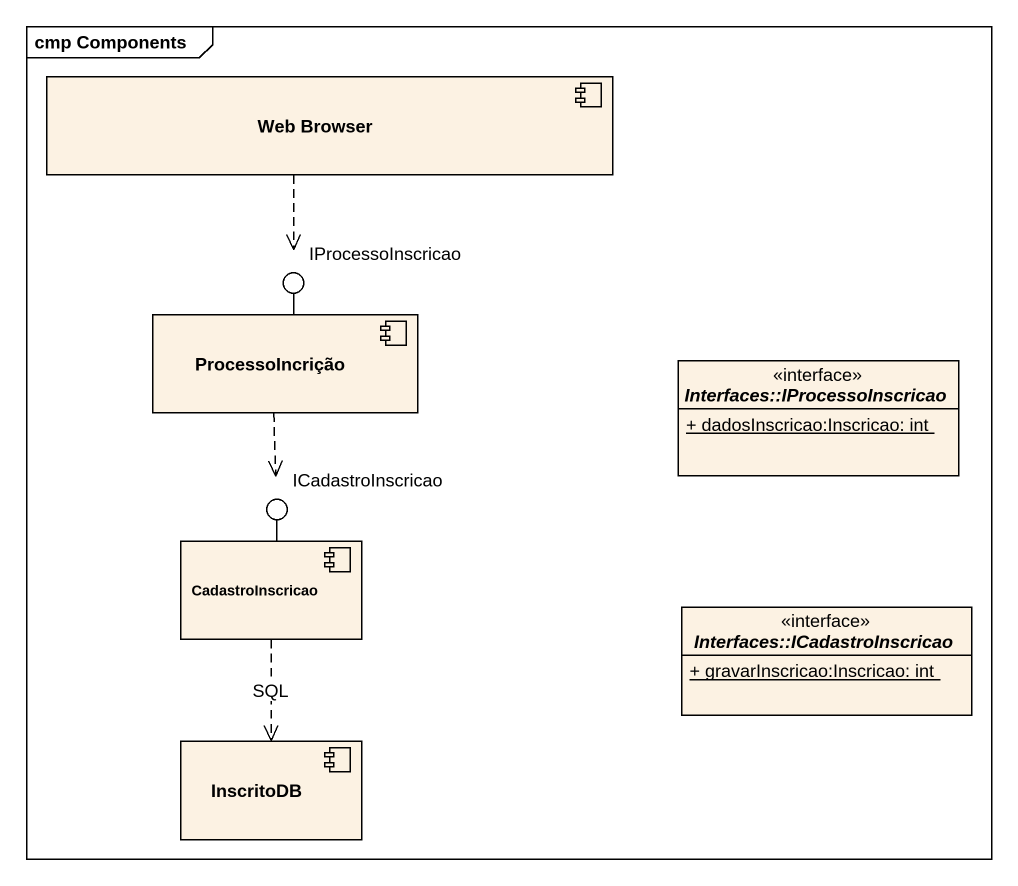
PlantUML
@startuml
mainframe cmp Components
allowmixing
hide circle
hide empty members
skinparam classAttributeIconSize 0
component "Web Browser" as Web_Browser
() IProcessoInscricao
component ProcessoIncrição
interface "Interfaces::IProcessoInscricao" as Interfaces {
  {static} + dadosInscricao:Inscricao: int
}
() ICadastroInscricao
component CadastroInscricao
interface "Interfaces::ICadastroInscricao" as Interfaces_2 {
  {static} + gravarInscricao:Inscricao: int
}
component InscritoDB
ProcessoIncrição -up- IProcessoInscricao
CadastroInscricao -up- ICadastroInscricao
Web_Browser ..> IProcessoInscricao
ProcessoIncrição ..> ICadastroInscricao
CadastroInscricao ..> InscritoDB : SQL
@enduml
